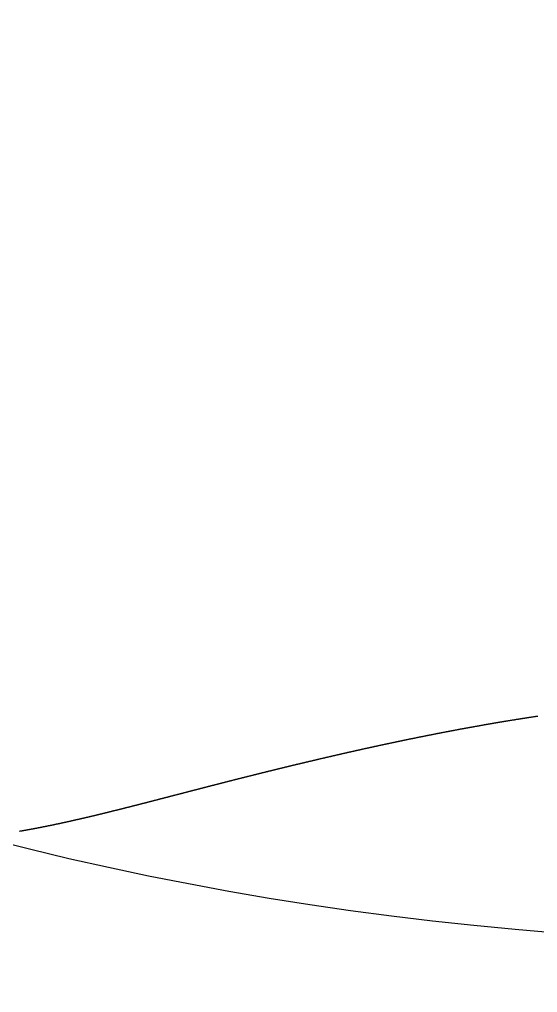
# Model space of a CAD drawing. Header units: millimetres. Extents: x 88 to 97873, y 32 to 55088.
# Drawn here: x 48741.028 to 48742.833, y 5107.377 to 5110.769 of the extents above; entities that cross this region are included whole.
import ezdxf

# ---------------------------------------------------------------- set-up
doc = ezdxf.new("R2010")
doc.units = ezdxf.units.MM
doc.header["$LTSCALE"] = 0.3

msp = doc.modelspace()

# ---------------------------------------------------------------- linework, layer by layer
msp.add_lwpolyline([(48741.028, 5107.9399), (48741.029, 5107.9401), (48741.0301, 5107.9403), (48741.0311, 5107.9404), (48741.0322, 5107.9406), (48741.0332, 5107.9408), (48741.0343, 5107.941), (48741.0353, 5107.9412), (48741.0364, 5107.9413), (48741.0374, 5107.9415), (48741.0385, 5107.9417), (48741.0395, 5107.9419), (48741.0406, 5107.9421), (48741.0416, 5107.9423), (48741.0427, 5107.9424), (48741.0437, 5107.9426), (48741.0448, 5107.9428), (48741.0458, 5107.943), (48741.0469, 5107.9432), (48741.048, 5107.9434), (48741.049, 5107.9436), (48741.0501, 5107.9437), (48741.0511, 5107.9439), (48741.0522, 5107.9441), (48741.0532, 5107.9443), (48741.0543, 5107.9445), (48741.0554, 5107.9447), (48741.0564, 5107.9449), (48741.0575, 5107.9451), (48741.0585, 5107.9453), (48741.0596, 5107.9455), (48741.0607, 5107.9456), (48741.0617, 5107.9458), (48741.0628, 5107.946), (48741.0639, 5107.9462), (48741.0649, 5107.9464), (48741.066, 5107.9466), (48741.0671, 5107.9468), (48741.0681, 5107.947), (48741.0692, 5107.9472), (48741.0703, 5107.9474), (48741.0713, 5107.9476), (48741.0724, 5107.9478), (48741.0735, 5107.948), (48741.0745, 5107.9482), (48741.0756, 5107.9484), (48741.0767, 5107.9486), (48741.0778, 5107.9488), (48741.0788, 5107.949), (48741.0799, 5107.9492), (48741.081, 5107.9494), (48741.0821, 5107.9496), (48741.0831, 5107.9498), (48741.0842, 5107.95), (48741.0853, 5107.9502), (48741.0864, 5107.9504), (48741.0874, 5107.9506), (48741.0885, 5107.9508), (48741.0896, 5107.951), (48741.0907, 5107.9512), (48741.0917, 5107.9515), (48741.0928, 5107.9517), (48741.0939, 5107.9519), (48741.095, 5107.9521), (48741.0961, 5107.9523), (48741.0971, 5107.9525), (48741.0982, 5107.9527), (48741.0993, 5107.9529), (48741.1004, 5107.9531), (48741.1015, 5107.9533), (48741.1026, 5107.9536), (48741.1036, 5107.9538), (48741.1047, 5107.954), (48741.1058, 5107.9542), (48741.1069, 5107.9544), (48741.108, 5107.9546), (48741.1091, 5107.9548), (48741.1102, 5107.9551), (48741.1113, 5107.9553), (48741.1123, 5107.9555), (48741.1134, 5107.9557), (48741.1145, 5107.9559), (48741.1156, 5107.9561), (48741.1167, 5107.9564), (48741.1178, 5107.9566), (48741.1189, 5107.9568), (48741.12, 5107.957), (48741.1211, 5107.9572), (48741.1222, 5107.9575), (48741.1233, 5107.9577), (48741.1244, 5107.9579), (48741.1254, 5107.9581), (48741.1265, 5107.9583), (48741.1276, 5107.9586), (48741.1287, 5107.9588), (48741.1298, 5107.959), (48741.1309, 5107.9592), (48741.132, 5107.9595), (48741.1331, 5107.9597), (48741.1342, 5107.9599), (48741.1353, 5107.9601), (48741.1364, 5107.9604), (48741.1375, 5107.9606), (48741.1386, 5107.9608), (48741.1397, 5107.961), (48741.1408, 5107.9613), (48741.1419, 5107.9615), (48741.143, 5107.9617), (48741.1441, 5107.962), (48741.1452, 5107.9622), (48741.1463, 5107.9624), (48741.1474, 5107.9627), (48741.1486, 5107.9629), (48741.1497, 5107.9631), (48741.1508, 5107.9633), (48741.1519, 5107.9636), (48741.153, 5107.9638), (48741.1541, 5107.964), (48741.1552, 5107.9643), (48741.1563, 5107.9645), (48741.1574, 5107.9648), (48741.1585, 5107.965), (48741.1596, 5107.9652), (48741.1607, 5107.9655), (48741.1619, 5107.9657), (48741.163, 5107.9659), (48741.1641, 5107.9662), (48741.1652, 5107.9664), (48741.1663, 5107.9666), (48741.1674, 5107.9669), (48741.1685, 5107.9671), (48741.1697, 5107.9674), (48741.1708, 5107.9676), (48741.1719, 5107.9678), (48741.173, 5107.9681), (48741.1741, 5107.9683), (48741.1752, 5107.9686), (48741.1764, 5107.9688), (48741.1775, 5107.9691), (48741.1786, 5107.9693), (48741.1797, 5107.9695), (48741.1808, 5107.9698), (48741.1819, 5107.97), (48741.1831, 5107.9703), (48741.1842, 5107.9705), (48741.1853, 5107.9708), (48741.1864, 5107.971), (48741.1876, 5107.9713), (48741.1887, 5107.9715), (48741.1898, 5107.9717), (48741.1909, 5107.972), (48741.192, 5107.9722), (48741.1932, 5107.9725), (48741.1943, 5107.9727), (48741.1954, 5107.973), (48741.1966, 5107.9732), (48741.1977, 5107.9735), (48741.1988, 5107.9737), (48741.1999, 5107.974), (48741.2011, 5107.9742), (48741.2022, 5107.9745), (48741.2033, 5107.9747), (48741.2044, 5107.975), (48741.2056, 5107.9752), (48741.2067, 5107.9755), (48741.2078, 5107.9757), (48741.209, 5107.976), (48741.2101, 5107.9763), (48741.2112, 5107.9765), (48741.2124, 5107.9768), (48741.2135, 5107.977), (48741.2146, 5107.9773), (48741.2158, 5107.9775), (48741.2169, 5107.9778), (48741.218, 5107.978), (48741.2192, 5107.9783), (48741.2203, 5107.9786), (48741.2215, 5107.9788), (48741.2226, 5107.9791), (48741.2237, 5107.9793), (48741.2249, 5107.9796), (48741.226, 5107.9799), (48741.2271, 5107.9801), (48741.2283, 5107.9804), (48741.2294, 5107.9806), (48741.2306, 5107.9809), (48741.2317, 5107.9812), (48741.2328, 5107.9814), (48741.234, 5107.9817), (48741.2351, 5107.9819), (48741.2363, 5107.9822), (48741.2374, 5107.9825), (48741.2386, 5107.9827), (48741.2397, 5107.983), (48741.2408, 5107.9833), (48741.242, 5107.9835), (48741.2431, 5107.9838), (48741.2443, 5107.984), (48741.2454, 5107.9843), (48741.2466, 5107.9846), (48741.2477, 5107.9848), (48741.2489, 5107.9851), (48741.25, 5107.9854), (48741.2512, 5107.9856), (48741.2523, 5107.9859), (48741.2535, 5107.9862), (48741.2546, 5107.9864), (48741.2558, 5107.9867), (48741.2569, 5107.987), (48741.2581, 5107.9873), (48741.2592, 5107.9875), (48741.2604, 5107.9878), (48741.2615, 5107.9881), (48741.2627, 5107.9883), (48741.2638, 5107.9886), (48741.265, 5107.9889), (48741.2661, 5107.9891), (48741.2673, 5107.9894), (48741.2685, 5107.9897), (48741.2696, 5107.99), (48741.2708, 5107.9902), (48741.2719, 5107.9905), (48741.2731, 5107.9908), (48741.2742, 5107.9911), (48741.2754, 5107.9913), (48741.2766, 5107.9916), (48741.2777, 5107.9919), (48741.2789, 5107.9922), (48741.28, 5107.9924), (48741.2812, 5107.9927), (48741.2823, 5107.993), (48741.2835, 5107.9933), (48741.2847, 5107.9935), (48741.2858, 5107.9938), (48741.287, 5107.9941), (48741.2882, 5107.9944), (48741.2893, 5107.9946), (48741.2905, 5107.9949), (48741.2916, 5107.9952), (48741.2928, 5107.9955), (48741.294, 5107.9958), (48741.2951, 5107.996), (48741.2963, 5107.9963), (48741.2975, 5107.9966), (48741.2986, 5107.9969), (48741.2998, 5107.9972), (48741.301, 5107.9974), (48741.3021, 5107.9977), (48741.3033, 5107.998), (48741.3045, 5107.9983), (48741.3057, 5107.9986), (48741.3068, 5107.9989), (48741.308, 5107.9991), (48741.3092, 5107.9994), (48741.3103, 5107.9997), (48741.3115, 5108), (48741.3127, 5108.0003), (48741.3138, 5108.0006), (48741.315, 5108.0008), (48741.3162, 5108.0011), (48741.3174, 5108.0014), (48741.3185, 5108.0017), (48741.3197, 5108.002), (48741.3209, 5108.0023), (48741.3221, 5108.0026), (48741.3232, 5108.0028), (48741.3244, 5108.0031), (48741.3256, 5108.0034), (48741.3268, 5108.0037), (48741.3279, 5108.004), (48741.3291, 5108.0043), (48741.3303, 5108.0046), (48741.3315, 5108.0049), (48741.3327, 5108.0052), (48741.3338, 5108.0054), (48741.335, 5108.0057), (48741.3362, 5108.006), (48741.3374, 5108.0063), (48741.3386, 5108.0066), (48741.3397, 5108.0069), (48741.3409, 5108.0072), (48741.3421, 5108.0075), (48741.3433, 5108.0078), (48741.3445, 5108.0081), (48741.3457, 5108.0084), (48741.3468, 5108.0086), (48741.348, 5108.0089), (48741.3492, 5108.0092), (48741.3504, 5108.0095), (48741.3516, 5108.0098), (48741.3528, 5108.0101), (48741.354, 5108.0104), (48741.3551, 5108.0107), (48741.3563, 5108.011), (48741.3575, 5108.0113), (48741.3587, 5108.0116), (48741.3599, 5108.0119), (48741.3611, 5108.0122), (48741.3623, 5108.0125), (48741.3635, 5108.0128), (48741.3646, 5108.0131), (48741.3658, 5108.0134), (48741.367, 5108.0137), (48741.3682, 5108.014), (48741.3694, 5108.0142), (48741.3706, 5108.0145), (48741.3718, 5108.0148), (48741.373, 5108.0151), (48741.3742, 5108.0154), (48741.3754, 5108.0157), (48741.3766, 5108.016), (48741.3778, 5108.0163), (48741.379, 5108.0166), (48741.3802, 5108.0169), (48741.3813, 5108.0172), (48741.3825, 5108.0175), (48741.3837, 5108.0178), (48741.3849, 5108.0181), (48741.3861, 5108.0184), (48741.3873, 5108.0187), (48741.3885, 5108.019), (48741.3897, 5108.0193), (48741.3909, 5108.0196), (48741.3921, 5108.0199), (48741.3933, 5108.0202), (48741.3945, 5108.0205), (48741.3957, 5108.0208), (48741.3969, 5108.0212), (48741.3981, 5108.0215), (48741.3993, 5108.0218), (48741.4005, 5108.0221), (48741.4017, 5108.0224), (48741.4029, 5108.0227), (48741.4041, 5108.023), (48741.4053, 5108.0233), (48741.4065, 5108.0236), (48741.4077, 5108.0239), (48741.4089, 5108.0242), (48741.4102, 5108.0245), (48741.4114, 5108.0248), (48741.4126, 5108.0251), (48741.4138, 5108.0254), (48741.415, 5108.0257), (48741.4162, 5108.026), (48741.4174, 5108.0263), (48741.4186, 5108.0266), (48741.4198, 5108.0269), (48741.421, 5108.0273), (48741.4222, 5108.0276), (48741.4234, 5108.0279), (48741.4246, 5108.0282), (48741.4258, 5108.0285), (48741.4271, 5108.0288), (48741.4283, 5108.0291), (48741.4295, 5108.0294), (48741.4307, 5108.0297), (48741.4319, 5108.03), (48741.4331, 5108.0303), (48741.4343, 5108.0306), (48741.4355, 5108.031), (48741.4368, 5108.0313), (48741.438, 5108.0316), (48741.4392, 5108.0319), (48741.4404, 5108.0322), (48741.4416, 5108.0325), (48741.4428, 5108.0328), (48741.444, 5108.0331), (48741.4453, 5108.0334), (48741.4465, 5108.0337), (48741.4477, 5108.0341), (48741.4489, 5108.0344), (48741.4501, 5108.0347), (48741.4513, 5108.035), (48741.4526, 5108.0353), (48741.4538, 5108.0356), (48741.455, 5108.0359), (48741.4562, 5108.0362), (48741.4574, 5108.0366), (48741.4586, 5108.0369), (48741.4599, 5108.0372), (48741.4611, 5108.0375), (48741.4623, 5108.0378), (48741.4635, 5108.0381), (48741.4648, 5108.0384), (48741.466, 5108.0388), (48741.4672, 5108.0391), (48741.4684, 5108.0394), (48741.4696, 5108.0397), (48741.4709, 5108.04), (48741.4721, 5108.0403), (48741.4733, 5108.0406), (48741.4745, 5108.041), (48741.4758, 5108.0413), (48741.477, 5108.0416), (48741.4782, 5108.0419), (48741.4794, 5108.0422), (48741.4807, 5108.0425), (48741.4819, 5108.0429), (48741.4831, 5108.0432), (48741.4843, 5108.0435), (48741.4856, 5108.0438), (48741.4868, 5108.0441), (48741.488, 5108.0444), (48741.4893, 5108.0448), (48741.4905, 5108.0451), (48741.4917, 5108.0454), (48741.4929, 5108.0457), (48741.4942, 5108.046), (48741.4954, 5108.0463), (48741.4966, 5108.0467), (48741.4979, 5108.047), (48741.4991, 5108.0473), (48741.5003, 5108.0476), (48741.5016, 5108.0479), (48741.5028, 5108.0483), (48741.504, 5108.0486), (48741.5053, 5108.0489), (48741.5065, 5108.0492), (48741.5077, 5108.0495), (48741.509, 5108.0498), (48741.5102, 5108.0502), (48741.5114, 5108.0505), (48741.5127, 5108.0508), (48741.5139, 5108.0511), (48741.5151, 5108.0514), (48741.5164, 5108.0518), (48741.5176, 5108.0521), (48741.5188, 5108.0524), (48741.5201, 5108.0527), (48741.5213, 5108.0531), (48741.5225, 5108.0534), (48741.5238, 5108.0537), (48741.525, 5108.054), (48741.5263, 5108.0543), (48741.5275, 5108.0547), (48741.5287, 5108.055), (48741.53, 5108.0553), (48741.5312, 5108.0556), (48741.5325, 5108.0559), (48741.5337, 5108.0563), (48741.5349, 5108.0566), (48741.5362, 5108.0569), (48741.5374, 5108.0572), (48741.5387, 5108.0576), (48741.5399, 5108.0579), (48741.5412, 5108.0582), (48741.5424, 5108.0585), (48741.5436, 5108.0588), (48741.5449, 5108.0592), (48741.5461, 5108.0595), (48741.5474, 5108.0598), (48741.5486, 5108.0601), (48741.5499, 5108.0605), (48741.5511, 5108.0608), (48741.5523, 5108.0611), (48741.5536, 5108.0614), (48741.5548, 5108.0618), (48741.5561, 5108.0621), (48741.5573, 5108.0624), (48741.5586, 5108.0627), (48741.5598, 5108.0631), (48741.5611, 5108.0634), (48741.5623, 5108.0637), (48741.5636, 5108.064), (48741.5648, 5108.0644), (48741.5661, 5108.0647), (48741.5673, 5108.065), (48741.5686, 5108.0653), (48741.5698, 5108.0657), (48741.5711, 5108.066), (48741.5723, 5108.0663), (48741.5736, 5108.0666), (48741.5748, 5108.067), (48741.5761, 5108.0673), (48741.5773, 5108.0676), (48741.5786, 5108.0679), (48741.5798, 5108.0683), (48741.5811, 5108.0686), (48741.5823, 5108.0689), (48741.5836, 5108.0692), (48741.5848, 5108.0696), (48741.5861, 5108.0699), (48741.5873, 5108.0702), (48741.5886, 5108.0705), (48741.5899, 5108.0709), (48741.5911, 5108.0712), (48741.5924, 5108.0715), (48741.5936, 5108.0718), (48741.5949, 5108.0722), (48741.5961, 5108.0725), (48741.5974, 5108.0728), (48741.5986, 5108.0731), (48741.5999, 5108.0735), (48741.6012, 5108.0738), (48741.6024, 5108.0741), (48741.6037, 5108.0745), (48741.6049, 5108.0748), (48741.6062, 5108.0751), (48741.6075, 5108.0754), (48741.6087, 5108.0758), (48741.61, 5108.0761), (48741.6112, 5108.0764), (48741.6125, 5108.0767), (48741.6138, 5108.0771), (48741.615, 5108.0774), (48741.6163, 5108.0777), (48741.6175, 5108.0781), (48741.6188, 5108.0784), (48741.6201, 5108.0787), (48741.6213, 5108.079), (48741.6226, 5108.0794), (48741.6238, 5108.0797), (48741.6251, 5108.08), (48741.6264, 5108.0804), (48741.6276, 5108.0807), (48741.6289, 5108.081), (48741.6302, 5108.0813), (48741.6314, 5108.0817), (48741.6327, 5108.082), (48741.634, 5108.0823), (48741.6352, 5108.0827), (48741.6365, 5108.083), (48741.6378, 5108.0833), (48741.639, 5108.0836), (48741.6403, 5108.084), (48741.6416, 5108.0843), (48741.6428, 5108.0846), (48741.6441, 5108.0849), (48741.6454, 5108.0853), (48741.6466, 5108.0856), (48741.6479, 5108.0859), (48741.6492, 5108.0863), (48741.6504, 5108.0866), (48741.6517, 5108.0869), (48741.653, 5108.0873), (48741.6542, 5108.0876), (48741.6555, 5108.0879), (48741.6568, 5108.0882), (48741.658, 5108.0886), (48741.6593, 5108.0889), (48741.6606, 5108.0892), (48741.6619, 5108.0896), (48741.6631, 5108.0899), (48741.6644, 5108.0902), (48741.6657, 5108.0905), (48741.6669, 5108.0909), (48741.6682, 5108.0912), (48741.6695, 5108.0915), (48741.6708, 5108.0919), (48741.672, 5108.0922), (48741.6733, 5108.0925), (48741.6746, 5108.0928), (48741.6759, 5108.0932), (48741.6771, 5108.0935), (48741.6784, 5108.0938), (48741.6797, 5108.0942), (48741.681, 5108.0945), (48741.6822, 5108.0948), (48741.6835, 5108.0951), (48741.6848, 5108.0955), (48741.6861, 5108.0958), (48741.6873, 5108.0961), (48741.6886, 5108.0965), (48741.6899, 5108.0968), (48741.6912, 5108.0971), (48741.6925, 5108.0974), (48741.6937, 5108.0978), (48741.695, 5108.0981), (48741.6963, 5108.0984), (48741.6976, 5108.0988), (48741.6988, 5108.0991), (48741.7001, 5108.0994), (48741.7014, 5108.0998), (48741.7027, 5108.1001), (48741.704, 5108.1004), (48741.7052, 5108.1007), (48741.7065, 5108.1011), (48741.7078, 5108.1014), (48741.7091, 5108.1017), (48741.7104, 5108.1021), (48741.7116, 5108.1024), (48741.7129, 5108.1027), (48741.7142, 5108.103), (48741.7155, 5108.1034), (48741.7168, 5108.1037), (48741.7181, 5108.104), (48741.7193, 5108.1044), (48741.7206, 5108.1047), (48741.7219, 5108.105), (48741.7232, 5108.1053), (48741.7245, 5108.1057), (48741.7258, 5108.106), (48741.727, 5108.1063), (48741.7283, 5108.1067), (48741.7296, 5108.107), (48741.7309, 5108.1073), (48741.7322, 5108.1076), (48741.7335, 5108.108), (48741.7348, 5108.1083), (48741.736, 5108.1086), (48741.7373, 5108.109), (48741.7386, 5108.1093), (48741.7399, 5108.1096), (48741.7412, 5108.1099), (48741.7425, 5108.1103), (48741.7438, 5108.1106), (48741.7451, 5108.1109), (48741.7463, 5108.1113), (48741.7476, 5108.1116), (48741.7489, 5108.1119), (48741.7502, 5108.1123), (48741.7515, 5108.1126), (48741.7528, 5108.1129), (48741.7541, 5108.1132), (48741.7554, 5108.1136), (48741.7567, 5108.1139), (48741.758, 5108.1142), (48741.7592, 5108.1146), (48741.7605, 5108.1149), (48741.7618, 5108.1152), (48741.7631, 5108.1155), (48741.7644, 5108.1159), (48741.7657, 5108.1162), (48741.767, 5108.1165), (48741.7683, 5108.1169), (48741.7696, 5108.1172), (48741.7709, 5108.1175), (48741.7722, 5108.1178), (48741.7735, 5108.1182), (48741.7748, 5108.1185), (48741.7761, 5108.1188), (48741.7774, 5108.1192), (48741.7786, 5108.1195), (48741.7799, 5108.1198), (48741.7812, 5108.1201), (48741.7825, 5108.1205), (48741.7838, 5108.1208), (48741.7851, 5108.1211), (48741.7864, 5108.1214), (48741.7877, 5108.1218), (48741.789, 5108.1221), (48741.7903, 5108.1224), (48741.7916, 5108.1228), (48741.7929, 5108.1231), (48741.7942, 5108.1234), (48741.7955, 5108.1237), (48741.7968, 5108.1241), (48741.7981, 5108.1244), (48741.7994, 5108.1247), (48741.8007, 5108.1251), (48741.802, 5108.1254), (48741.8033, 5108.1257), (48741.8046, 5108.126), (48741.8059, 5108.1264), (48741.8072, 5108.1267), (48741.8085, 5108.127), (48741.8098, 5108.1274), (48741.8111, 5108.1277), (48741.8124, 5108.128), (48741.8137, 5108.1283), (48741.815, 5108.1287), (48741.8163, 5108.129), (48741.8176, 5108.1293), (48741.8189, 5108.1296), (48741.8202, 5108.13), (48741.8215, 5108.1303), (48741.8228, 5108.1306), (48741.8241, 5108.131), (48741.8254, 5108.1313), (48741.8267, 5108.1316), (48741.828, 5108.1319), (48741.8293, 5108.1323), (48741.8306, 5108.1326), (48741.8319, 5108.1329), (48741.8332, 5108.1332), (48741.8346, 5108.1336), (48741.8359, 5108.1339), (48741.8372, 5108.1342), (48741.8385, 5108.1346), (48741.8398, 5108.1349), (48741.8411, 5108.1352), (48741.8424, 5108.1355), (48741.8437, 5108.1359), (48741.845, 5108.1362), (48741.8463, 5108.1365), (48741.8476, 5108.1368), (48741.8489, 5108.1372), (48741.8502, 5108.1375), (48741.8515, 5108.1378), (48741.8529, 5108.1381), (48741.8542, 5108.1385), (48741.8555, 5108.1388), (48741.8568, 5108.1391), (48741.8581, 5108.1395), (48741.8594, 5108.1398), (48741.8607, 5108.1401), (48741.862, 5108.1404), (48741.8633, 5108.1408), (48741.8646, 5108.1411), (48741.8659, 5108.1414), (48741.8673, 5108.1417), (48741.8686, 5108.1421), (48741.8699, 5108.1424), (48741.8712, 5108.1427), (48741.8725, 5108.143), (48741.8738, 5108.1434), (48741.8751, 5108.1437), (48741.8764, 5108.144), (48741.8778, 5108.1443), (48741.8791, 5108.1447), (48741.8804, 5108.145), (48741.8817, 5108.1453), (48741.883, 5108.1456), (48741.8843, 5108.146), (48741.8856, 5108.1463), (48741.887, 5108.1466), (48741.8883, 5108.147), (48741.8896, 5108.1473), (48741.8909, 5108.1476), (48741.8922, 5108.1479), (48741.8935, 5108.1483), (48741.8948, 5108.1486), (48741.8962, 5108.1489), (48741.8975, 5108.1492), (48741.8988, 5108.1496), (48741.9001, 5108.1499), (48741.9014, 5108.1502), (48741.9027, 5108.1505), (48741.9041, 5108.1509), (48741.9054, 5108.1512), (48741.9067, 5108.1515), (48741.908, 5108.1518), (48741.9093, 5108.1521), (48741.9107, 5108.1525), (48741.912, 5108.1528), (48741.9133, 5108.1531), (48741.9146, 5108.1534), (48741.9159, 5108.1538), (48741.9172, 5108.1541), (48741.9186, 5108.1544), (48741.9199, 5108.1547), (48741.9212, 5108.1551), (48741.9225, 5108.1554), (48741.9238, 5108.1557), (48741.9252, 5108.156), (48741.9265, 5108.1564), (48741.9278, 5108.1567), (48741.9291, 5108.157), (48741.9305, 5108.1573), (48741.9318, 5108.1577), (48741.9331, 5108.158), (48741.9344, 5108.1583), (48741.9357, 5108.1586), (48741.9371, 5108.159), (48741.9384, 5108.1593), (48741.9397, 5108.1596), (48741.941, 5108.1599), (48741.9424, 5108.1602), (48741.9437, 5108.1606), (48741.945, 5108.1609), (48741.9463, 5108.1612), (48741.9477, 5108.1615), (48741.949, 5108.1619), (48741.9503, 5108.1622), (48741.9516, 5108.1625), (48741.953, 5108.1628), (48741.9543, 5108.1631), (48741.9556, 5108.1635), (48741.9569, 5108.1638), (48741.9583, 5108.1641), (48741.9596, 5108.1644), (48741.9609, 5108.1648), (48741.9622, 5108.1651), (48741.9636, 5108.1654), (48741.9649, 5108.1657), (48741.9662, 5108.166), (48741.9675, 5108.1664), (48741.9689, 5108.1667), (48741.9702, 5108.167), (48741.9715, 5108.1673), (48741.9729, 5108.1677), (48741.9742, 5108.168), (48741.9755, 5108.1683), (48741.9768, 5108.1686), (48741.9782, 5108.1689), (48741.9795, 5108.1693), (48741.9808, 5108.1696), (48741.9822, 5108.1699), (48741.9835, 5108.1702), (48741.9848, 5108.1705), (48741.9862, 5108.1709), (48741.9875, 5108.1712), (48741.9888, 5108.1715), (48741.9901, 5108.1718), (48741.9915, 5108.1721), (48741.9928, 5108.1725), (48741.9941, 5108.1728), (48741.9955, 5108.1731), (48741.9968, 5108.1734), (48741.9981, 5108.1737), (48741.9995, 5108.1741), (48742.0008, 5108.1744), (48742.0021, 5108.1747), (48742.0035, 5108.175), (48742.0048, 5108.1753), (48742.0061, 5108.1757), (48742.0075, 5108.176), (48742.0088, 5108.1763), (48742.0101, 5108.1766), (48742.0115, 5108.1769), (48742.0128, 5108.1773), (48742.0141, 5108.1776), (48742.0155, 5108.1779), (48742.0168, 5108.1782), (48742.0181, 5108.1785), (48742.0195, 5108.1789), (48742.0208, 5108.1792), (48742.0222, 5108.1795), (48742.0235, 5108.1798), (48742.0248, 5108.1801), (48742.0262, 5108.1805), (48742.0275, 5108.1808), (48742.0288, 5108.1811), (48742.0302, 5108.1814), (48742.0315, 5108.1817), (48742.0329, 5108.182), (48742.0342, 5108.1824), (48742.0355, 5108.1827), (48742.0369, 5108.183), (48742.0382, 5108.1833), (48742.0395, 5108.1836), (48742.0409, 5108.1839), (48742.0422, 5108.1843), (48742.0436, 5108.1846), (48742.0449, 5108.1849), (48742.0462, 5108.1852), (48742.0476, 5108.1855), (48742.0489, 5108.1859), (48742.0503, 5108.1862), (48742.0516, 5108.1865), (48742.0529, 5108.1868), (48742.0543, 5108.1871), (48742.0556, 5108.1874), (48742.057, 5108.1878), (48742.0583, 5108.1881), (48742.0596, 5108.1884), (48742.061, 5108.1887), (48742.0623, 5108.189), (48742.0637, 5108.1893), (48742.065, 5108.1896), (48742.0664, 5108.19), (48742.0677, 5108.1903), (48742.069, 5108.1906), (48742.0704, 5108.1909), (48742.0717, 5108.1912), (48742.0731, 5108.1915), (48742.0744, 5108.1919), (48742.0758, 5108.1922), (48742.0771, 5108.1925), (48742.0784, 5108.1928), (48742.0798, 5108.1931), (48742.0811, 5108.1934), (48742.0825, 5108.1937), (48742.0838, 5108.1941), (48742.0852, 5108.1944), (48742.0865, 5108.1947), (48742.0879, 5108.195), (48742.0892, 5108.1953), (48742.0905, 5108.1956), (48742.0919, 5108.1959), (48742.0932, 5108.1963), (48742.0946, 5108.1966), (48742.0959, 5108.1969), (48742.0973, 5108.1972), (48742.0986, 5108.1975), (48742.1, 5108.1978), (48742.1013, 5108.1981), (48742.1027, 5108.1984), (48742.104, 5108.1988), (48742.1054, 5108.1991), (48742.1067, 5108.1994), (48742.1081, 5108.1997), (48742.1094, 5108.2), (48742.1108, 5108.2003), (48742.1121, 5108.2006), (48742.1134, 5108.2009), (48742.1148, 5108.2013), (48742.1161, 5108.2016), (48742.1175, 5108.2019), (48742.1188, 5108.2022), (48742.1202, 5108.2025), (48742.1215, 5108.2028), (48742.1229, 5108.2031), (48742.1242, 5108.2034), (48742.1256, 5108.2038), (48742.1269, 5108.2041), (48742.1283, 5108.2044), (48742.1296, 5108.2047), (48742.131, 5108.205), (48742.1324, 5108.2053), (48742.1337, 5108.2056), (48742.1351, 5108.2059), (48742.1364, 5108.2062), (48742.1378, 5108.2065), (48742.1391, 5108.2069), (48742.1405, 5108.2072), (48742.1418, 5108.2075), (48742.1432, 5108.2078), (48742.1445, 5108.2081), (48742.1459, 5108.2084), (48742.1472, 5108.2087), (48742.1486, 5108.209), (48742.1499, 5108.2093), (48742.1513, 5108.2096), (48742.1526, 5108.21), (48742.154, 5108.2103), (48742.1553, 5108.2106), (48742.1567, 5108.2109), (48742.1581, 5108.2112), (48742.1594, 5108.2115), (48742.1608, 5108.2118), (48742.1621, 5108.2121), (48742.1635, 5108.2124), (48742.1648, 5108.2127), (48742.1662, 5108.213), (48742.1675, 5108.2133), (48742.1689, 5108.2137), (48742.1703, 5108.214), (48742.1716, 5108.2143), (48742.173, 5108.2146), (48742.1743, 5108.2149), (48742.1757, 5108.2152), (48742.177, 5108.2155), (48742.1784, 5108.2158), (48742.1798, 5108.2161), (48742.1811, 5108.2164), (48742.1825, 5108.2167), (48742.1838, 5108.217), (48742.1852, 5108.2173), (48742.1865, 5108.2176), (48742.1879, 5108.2179), (48742.1893, 5108.2182), (48742.1906, 5108.2186), (48742.192, 5108.2189), (48742.1933, 5108.2192), (48742.1947, 5108.2195), (48742.1961, 5108.2198), (48742.1974, 5108.2201), (48742.1988, 5108.2204), (48742.2001, 5108.2207), (48742.2015, 5108.221), (48742.2029, 5108.2213), (48742.2042, 5108.2216), (48742.2056, 5108.2219), (48742.2069, 5108.2222), (48742.2083, 5108.2225), (48742.2097, 5108.2228), (48742.211, 5108.2231), (48742.2124, 5108.2234), (48742.2137, 5108.2237), (48742.2151, 5108.224), (48742.2165, 5108.2243), (48742.2178, 5108.2246), (48742.2192, 5108.2249), (48742.2205, 5108.2252), (48742.2219, 5108.2255), (48742.2233, 5108.2258), (48742.2246, 5108.2262), (48742.226, 5108.2265), (48742.2274, 5108.2268), (48742.2287, 5108.2271), (48742.2301, 5108.2274), (48742.2314, 5108.2277), (48742.2328, 5108.228), (48742.2342, 5108.2283), (48742.2355, 5108.2286), (48742.2369, 5108.2289), (48742.2383, 5108.2292), (48742.2396, 5108.2295), (48742.241, 5108.2298), (48742.2424, 5108.2301), (48742.2437, 5108.2304), (48742.2451, 5108.2307), (48742.2465, 5108.231), (48742.2478, 5108.2313), (48742.2492, 5108.2316), (48742.2505, 5108.2319), (48742.2519, 5108.2322), (48742.2533, 5108.2325), (48742.2546, 5108.2328), (48742.256, 5108.2331), (48742.2574, 5108.2334), (48742.2587, 5108.2337), (48742.2601, 5108.234), (48742.2615, 5108.2343), (48742.2628, 5108.2346), (48742.2642, 5108.2349), (48742.2656, 5108.2352), (48742.2669, 5108.2355), (48742.2683, 5108.2358), (48742.2697, 5108.236), (48742.2711, 5108.2363), (48742.2724, 5108.2366), (48742.2738, 5108.2369), (48742.2752, 5108.2372), (48742.2765, 5108.2375), (48742.2779, 5108.2378), (48742.2793, 5108.2381), (48742.2806, 5108.2384), (48742.282, 5108.2387), (48742.2834, 5108.239), (48742.2847, 5108.2393), (48742.2861, 5108.2396), (48742.2875, 5108.2399), (48742.2888, 5108.2402), (48742.2902, 5108.2405), (48742.2916, 5108.2408), (48742.293, 5108.2411), (48742.2943, 5108.2414), (48742.2957, 5108.2417), (48742.2971, 5108.242), (48742.2984, 5108.2423), (48742.2998, 5108.2426), (48742.3012, 5108.2429), (48742.3025, 5108.2431), (48742.3039, 5108.2434), (48742.3053, 5108.2437), (48742.3067, 5108.244), (48742.308, 5108.2443), (48742.3094, 5108.2446), (48742.3108, 5108.2449), (48742.3122, 5108.2452), (48742.3135, 5108.2455), (48742.3149, 5108.2458), (48742.3163, 5108.2461), (48742.3176, 5108.2464), (48742.319, 5108.2467), (48742.3204, 5108.247), (48742.3218, 5108.2472), (48742.3231, 5108.2475), (48742.3245, 5108.2478), (48742.3259, 5108.2481), (48742.3273, 5108.2484), (48742.3286, 5108.2487), (48742.33, 5108.249), (48742.3314, 5108.2493), (48742.3327, 5108.2496), (48742.3341, 5108.2499), (48742.3355, 5108.2502), (48742.3369, 5108.2504), (48742.3382, 5108.2507), (48742.3396, 5108.251), (48742.341, 5108.2513), (48742.3424, 5108.2516), (48742.3437, 5108.2519), (48742.3451, 5108.2522), (48742.3465, 5108.2525), (48742.3479, 5108.2528), (48742.3492, 5108.2531), (48742.3506, 5108.2533), (48742.352, 5108.2536), (48742.3534, 5108.2539), (48742.3548, 5108.2542), (48742.3561, 5108.2545), (48742.3575, 5108.2548), (48742.3589, 5108.2551), (48742.3603, 5108.2554), (48742.3616, 5108.2556), (48742.363, 5108.2559), (48742.3644, 5108.2562), (48742.3658, 5108.2565), (48742.3671, 5108.2568), (48742.3685, 5108.2571), (48742.3699, 5108.2574), (48742.3713, 5108.2576), (48742.3727, 5108.2579), (48742.374, 5108.2582), (48742.3754, 5108.2585), (48742.3768, 5108.2588), (48742.3782, 5108.2591), (48742.3795, 5108.2594), (48742.3809, 5108.2596), (48742.3823, 5108.2599), (48742.3837, 5108.2602), (48742.3851, 5108.2605), (48742.3864, 5108.2608), (48742.3878, 5108.2611), (48742.3892, 5108.2614), (48742.3906, 5108.2616), (48742.392, 5108.2619), (48742.3933, 5108.2622), (48742.3947, 5108.2625), (48742.3961, 5108.2628), (48742.3975, 5108.2631), (48742.3989, 5108.2633), (48742.4002, 5108.2636), (48742.4016, 5108.2639), (48742.403, 5108.2642), (48742.4044, 5108.2645), (48742.4058, 5108.2647), (48742.4071, 5108.265), (48742.4085, 5108.2653), (48742.4099, 5108.2656), (48742.4113, 5108.2659), (48742.4127, 5108.2661), (48742.4141, 5108.2664), (48742.4154, 5108.2667), (48742.4168, 5108.267), (48742.4182, 5108.2673), (48742.4196, 5108.2675), (48742.421, 5108.2678), (48742.4223, 5108.2681), (48742.4237, 5108.2684), (48742.4251, 5108.2687), (48742.4265, 5108.2689), (48742.4279, 5108.2692), (48742.4293, 5108.2695), (48742.4306, 5108.2698), (48742.432, 5108.2701), (48742.4334, 5108.2703), (48742.4348, 5108.2706), (48742.4362, 5108.2709), (48742.4376, 5108.2712), (48742.4389, 5108.2714), (48742.4403, 5108.2717), (48742.4417, 5108.272), (48742.4431, 5108.2723), (48742.4445, 5108.2726), (48742.4459, 5108.2728), (48742.4472, 5108.2731), (48742.4486, 5108.2734), (48742.45, 5108.2737), (48742.4514, 5108.2739), (48742.4528, 5108.2742), (48742.4542, 5108.2745), (48742.4556, 5108.2748), (48742.4569, 5108.275), (48742.4583, 5108.2753), (48742.4597, 5108.2756), (48742.4611, 5108.2759), (48742.4625, 5108.2761), (48742.4639, 5108.2764), (48742.4653, 5108.2767), (48742.4666, 5108.277), (48742.468, 5108.2772), (48742.4694, 5108.2775), (48742.4708, 5108.2778), (48742.4722, 5108.278), (48742.4736, 5108.2783), (48742.475, 5108.2786), (48742.4763, 5108.2789), (48742.4777, 5108.2791), (48742.4791, 5108.2794), (48742.4805, 5108.2797), (48742.4819, 5108.2799), (48742.4833, 5108.2802), (48742.4847, 5108.2805), (48742.4861, 5108.2808), (48742.4874, 5108.281), (48742.4888, 5108.2813), (48742.4902, 5108.2816), (48742.4916, 5108.2818), (48742.493, 5108.2821), (48742.4944, 5108.2824), (48742.4958, 5108.2827), (48742.4972, 5108.2829), (48742.4986, 5108.2832), (48742.4999, 5108.2835), (48742.5013, 5108.2837), (48742.5027, 5108.284), (48742.5041, 5108.2843), (48742.5055, 5108.2845), (48742.5069, 5108.2848), (48742.5083, 5108.2851), (48742.5097, 5108.2853), (48742.5111, 5108.2856), (48742.5124, 5108.2859), (48742.5138, 5108.2861), (48742.5152, 5108.2864), (48742.5166, 5108.2867), (48742.518, 5108.2869), (48742.5194, 5108.2872), (48742.5208, 5108.2875), (48742.5222, 5108.2877), (48742.5236, 5108.288), (48742.525, 5108.2883), (48742.5263, 5108.2885), (48742.5277, 5108.2888), (48742.5291, 5108.2891), (48742.5305, 5108.2893), (48742.5319, 5108.2896), (48742.5333, 5108.2898), (48742.5347, 5108.2901), (48742.5361, 5108.2904), (48742.5375, 5108.2906), (48742.5389, 5108.2909), (48742.5403, 5108.2912), (48742.5416, 5108.2914), (48742.543, 5108.2917), (48742.5444, 5108.2919), (48742.5458, 5108.2922), (48742.5472, 5108.2925), (48742.5486, 5108.2927), (48742.55, 5108.293), (48742.5514, 5108.2933), (48742.5528, 5108.2935), (48742.5542, 5108.2938), (48742.5556, 5108.294), (48742.557, 5108.2943), (48742.5584, 5108.2946), (48742.5597, 5108.2948), (48742.5611, 5108.2951), (48742.5625, 5108.2953), (48742.5639, 5108.2956), (48742.5653, 5108.2959), (48742.5667, 5108.2961), (48742.5681, 5108.2964), (48742.5695, 5108.2966), (48742.5709, 5108.2969), (48742.5723, 5108.2971), (48742.5737, 5108.2974), (48742.5751, 5108.2977), (48742.5765, 5108.2979), (48742.5779, 5108.2982), (48742.5793, 5108.2984), (48742.5807, 5108.2987), (48742.582, 5108.2989), (48742.5834, 5108.2992), (48742.5848, 5108.2995), (48742.5862, 5108.2997), (48742.5876, 5108.3), (48742.589, 5108.3002), (48742.5904, 5108.3005), (48742.5918, 5108.3007), (48742.5932, 5108.301), (48742.5946, 5108.3012), (48742.596, 5108.3015), (48742.5974, 5108.3017), (48742.5988, 5108.302), (48742.6002, 5108.3023), (48742.6016, 5108.3025), (48742.603, 5108.3028), (48742.6044, 5108.303), (48742.6058, 5108.3033), (48742.6072, 5108.3035), (48742.6086, 5108.3038), (48742.6099, 5108.304), (48742.6113, 5108.3043), (48742.6127, 5108.3045), (48742.6141, 5108.3048), (48742.6155, 5108.305), (48742.6169, 5108.3053), (48742.6183, 5108.3055), (48742.6197, 5108.3058), (48742.6211, 5108.306), (48742.6225, 5108.3063), (48742.6239, 5108.3065), (48742.6253, 5108.3068), (48742.6267, 5108.307), (48742.6281, 5108.3073), (48742.6295, 5108.3075), (48742.6309, 5108.3078), (48742.6323, 5108.308), (48742.6337, 5108.3083), (48742.6351, 5108.3085), (48742.6365, 5108.3088), (48742.6379, 5108.309), (48742.6393, 5108.3093), (48742.6407, 5108.3095), (48742.6421, 5108.3097), (48742.6435, 5108.31), (48742.6449, 5108.3102), (48742.6463, 5108.3105), (48742.6477, 5108.3107), (48742.6491, 5108.311), (48742.6505, 5108.3112), (48742.6519, 5108.3115), (48742.6533, 5108.3117), (48742.6547, 5108.312), (48742.6561, 5108.3122), (48742.6575, 5108.3124), (48742.6589, 5108.3127), (48742.6603, 5108.3129), (48742.6617, 5108.3132), (48742.6631, 5108.3134), (48742.6645, 5108.3137), (48742.6659, 5108.3139), (48742.6673, 5108.3141), (48742.6687, 5108.3144), (48742.6701, 5108.3146), (48742.6715, 5108.3149), (48742.6729, 5108.3151), (48742.6742, 5108.3153), (48742.6756, 5108.3156), (48742.677, 5108.3158), (48742.6784, 5108.3161), (48742.6798, 5108.3163), (48742.6812, 5108.3165), (48742.6826, 5108.3168), (48742.684, 5108.317), (48742.6854, 5108.3173), (48742.6868, 5108.3175), (48742.6882, 5108.3177), (48742.6896, 5108.318), (48742.691, 5108.3182), (48742.6924, 5108.3185), (48742.6938, 5108.3187), (48742.6953, 5108.3189), (48742.6967, 5108.3192), (48742.6981, 5108.3194), (48742.6995, 5108.3196), (48742.7009, 5108.3199), (48742.7023, 5108.3201), (48742.7037, 5108.3204), (48742.7051, 5108.3206), (48742.7065, 5108.3208), (48742.7079, 5108.3211), (48742.7093, 5108.3213), (48742.7107, 5108.3215), (48742.7121, 5108.3218), (48742.7135, 5108.322), (48742.7149, 5108.3222), (48742.7163, 5108.3225), (48742.7177, 5108.3227), (48742.7191, 5108.3229), (48742.7205, 5108.3232), (48742.7219, 5108.3234), (48742.7233, 5108.3236), (48742.7247, 5108.3239), (48742.7261, 5108.3241), (48742.7275, 5108.3243), (48742.7289, 5108.3245), (48742.7303, 5108.3248), (48742.7317, 5108.325), (48742.7331, 5108.3252), (48742.7345, 5108.3255), (48742.7359, 5108.3257), (48742.7373, 5108.3259), (48742.7387, 5108.3262), (48742.7401, 5108.3264), (48742.7415, 5108.3266), (48742.7429, 5108.3268), (48742.7443, 5108.3271), (48742.7457, 5108.3273), (48742.7471, 5108.3275), (48742.7485, 5108.3278), (48742.7499, 5108.328), (48742.7513, 5108.3282), (48742.7527, 5108.3284), (48742.7541, 5108.3287), (48742.7555, 5108.3289), (48742.7569, 5108.3291), (48742.7583, 5108.3293), (48742.7597, 5108.3296), (48742.7611, 5108.3298), (48742.7625, 5108.33), (48742.764, 5108.3302), (48742.7654, 5108.3305), (48742.7668, 5108.3307), (48742.7682, 5108.3309), (48742.7696, 5108.3311), (48742.771, 5108.3314), (48742.7724, 5108.3316), (48742.7738, 5108.3318), (48742.7752, 5108.332), (48742.7766, 5108.3323), (48742.778, 5108.3325), (48742.7794, 5108.3327), (48742.7808, 5108.3329), (48742.7822, 5108.3331), (48742.7836, 5108.3334), (48742.785, 5108.3336), (48742.7864, 5108.3338), (48742.7878, 5108.334), (48742.7892, 5108.3342), (48742.7906, 5108.3345), (48742.792, 5108.3347), (48742.7934, 5108.3349), (48742.7948, 5108.3351), (48742.7962, 5108.3353), (48742.7976, 5108.3356), (48742.7991, 5108.3358), (48742.8005, 5108.336), (48742.8019, 5108.3362), (48742.8033, 5108.3364), (48742.8047, 5108.3366), (48742.8061, 5108.3369), (48742.8075, 5108.3371), (48742.8089, 5108.3373), (48742.8103, 5108.3375), (48742.8117, 5108.3377), (48742.8131, 5108.3379), (48742.8145, 5108.3382), (48742.8159, 5108.3384), (48742.8173, 5108.3386), (48742.8187, 5108.3388), (48742.8201, 5108.339), (48742.8215, 5108.3392), (48742.8229, 5108.3394), (48742.8243, 5108.3396), (48742.8258, 5108.3399), (48742.8272, 5108.3401), (48742.8286, 5108.3403), (48742.83, 5108.3405), (48742.8314, 5108.3407), (48742.8328, 5108.3409), (48742.8342, 5108.3411)])
for radius in [18.5479, 14.363, 11.4141]:
    msp.add_circle((48743.7784, 5118.9657), radius)

doc.saveas('drawing.dxf')
